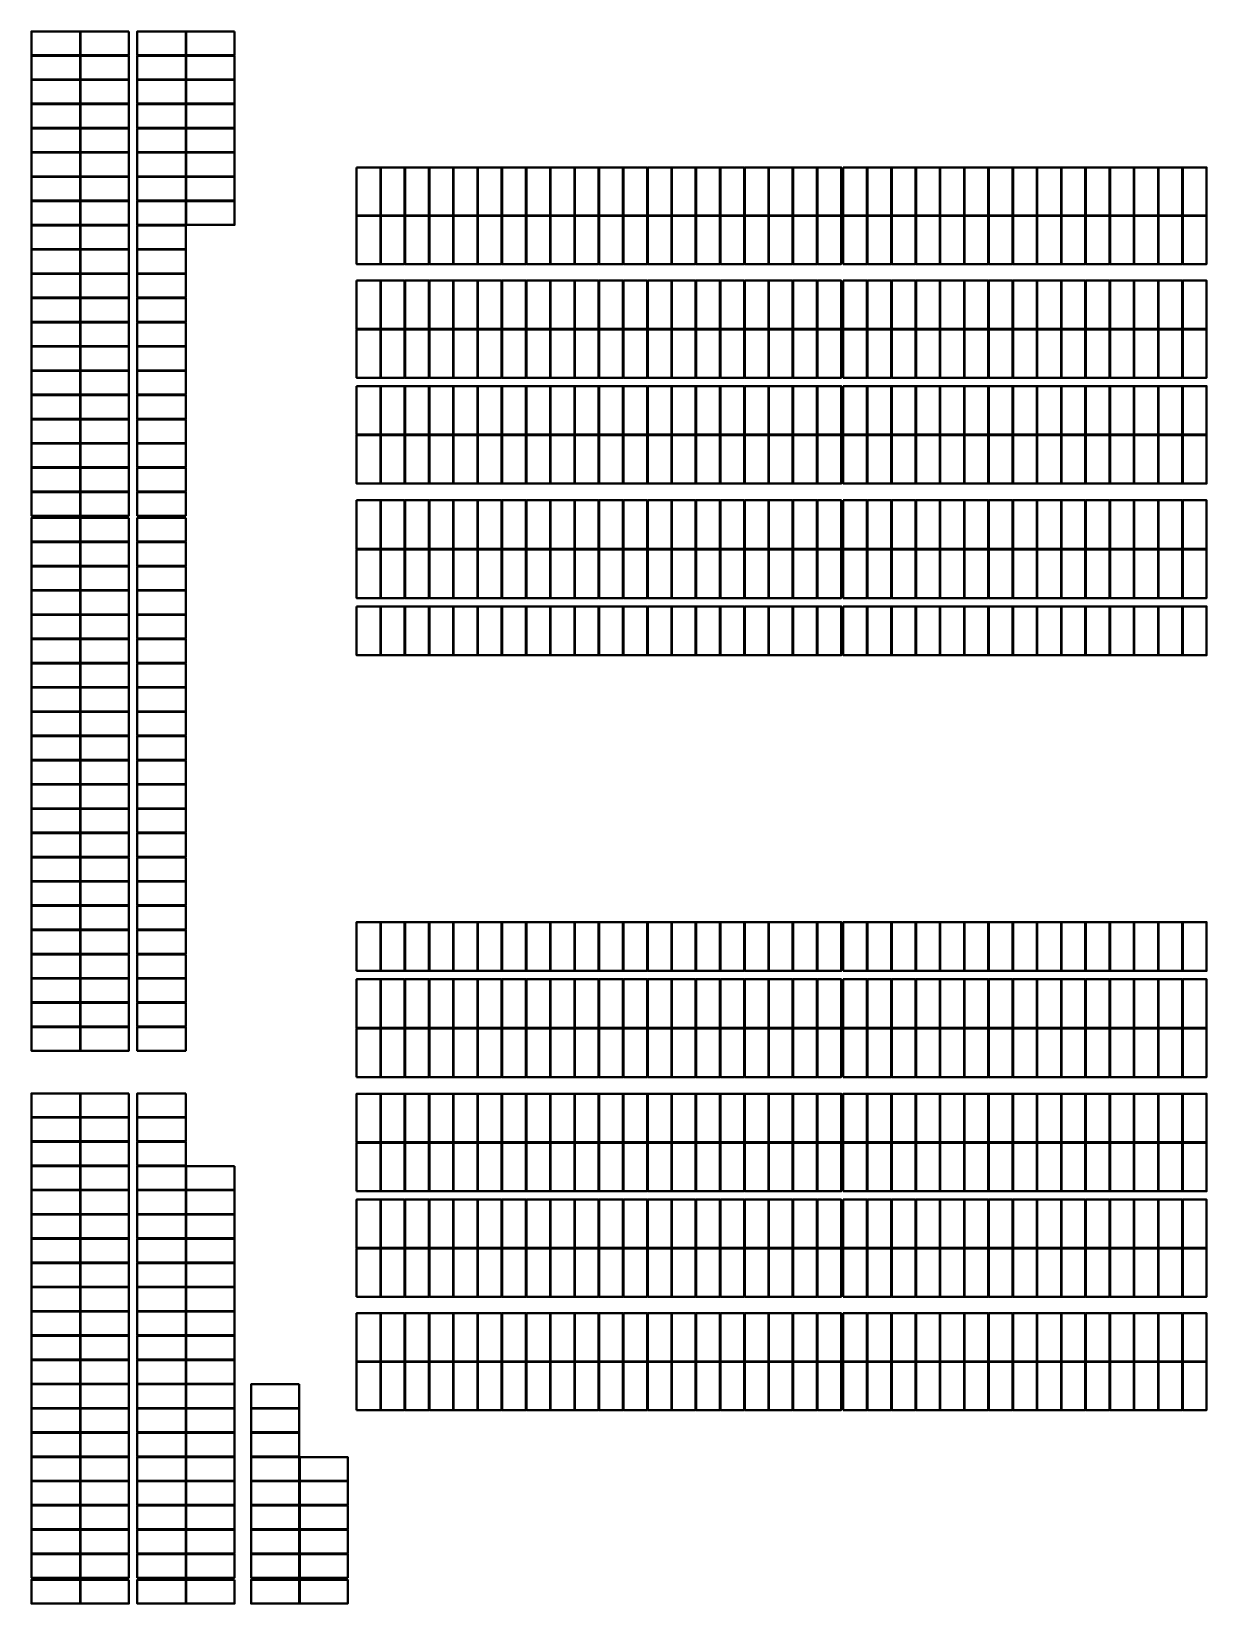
# Model space of a CAD drawing. Header units: millimetres. Extents: x 905 to 454098, y 508 to 244600.
# Drawn here: x 284188 to 340342, y 151869 to 227020 of the extents above; entities that cross this region are included whole.
import ezdxf

# ---------------------------------------------------------------- set-up
doc = ezdxf.new("R2010")
doc.units = ezdxf.units.MM
doc.layers.add('SOL-PV MODULES', color=5, linetype='Continuous', lineweight=40)

msp = doc.modelspace()

# ---------------------------------------------------------------- linework, layer by layer
at = {"layer": 'SOL-PV MODULES'}
for points in [[(286510, 227020), (284188, 227020), (284188, 225886), (286510, 225886)], [(288849, 227020), (286530, 227020), (286530, 225886), (288849, 225886)], [(291561, 227020), (289247, 227020), (289247, 225886), (291561, 225886)], [(293892, 227020), (291581, 227020), (291581, 225886), (293892, 225886)], [(286510, 225861), (284188, 225861), (284188, 224727), (286510, 224727)], [(288849, 225861), (286530, 225861), (286530, 224727), (288849, 224727)], [(291561, 225861), (289247, 225861), (289247, 224727), (291561, 224727)], [(293892, 225861), (291581, 225861), (291581, 224727), (293892, 224727)], [(286510, 224702), (284188, 224702), (284188, 223568), (286510, 223568)], [(288849, 224702), (286530, 224702), (286530, 223568), (288849, 223568)], [(291561, 224702), (289247, 224702), (289247, 223568), (291561, 223568)], [(293892, 224702), (291581, 224702), (291581, 223568), (293892, 223568)], [(286510, 223543), (284188, 223543), (284188, 222409), (286510, 222409)], [(288849, 223543), (286530, 223543), (286530, 222409), (288849, 222409)], [(291561, 223543), (289247, 223543), (289247, 222409), (291561, 222409)], [(293892, 223543), (291581, 223543), (291581, 222409), (293892, 222409)], [(286510, 222384), (284188, 222384), (284188, 221250), (286510, 221250)], [(288849, 222384), (286530, 222384), (286530, 221250), (288849, 221250)], [(291561, 222384), (289247, 222384), (289247, 221250), (291561, 221250)], [(293892, 222384), (291581, 222384), (291581, 221250), (293892, 221250)], [(286510, 221225), (284188, 221225), (284188, 220091), (286510, 220091)], [(288849, 221225), (286530, 221225), (286530, 220091), (288849, 220091)], [(291561, 221225), (289247, 221225), (289247, 220091), (291561, 220091)], [(293892, 221225), (291581, 221225), (291581, 220091), (293892, 220091)], [(286510, 220066), (284188, 220066), (284188, 218932), (286510, 218932)], [(288849, 220066), (286530, 220066), (286530, 218932), (288849, 218932)], [(291561, 220066), (289247, 220066), (289247, 218932), (291561, 218932)], [(293892, 220066), (291581, 220066), (291581, 218932), (293892, 218932)], [(286510, 218907), (284188, 218907), (284188, 217773), (286510, 217773)], [(288849, 218907), (286530, 218907), (286530, 217773), (288849, 217773)], [(291561, 218907), (289247, 218907), (289247, 217773), (291561, 217773)], [(293892, 218907), (291581, 218907), (291581, 217773), (293892, 217773)], [(286510, 217748), (284188, 217748), (284188, 216614), (286510, 216614)], [(288849, 217748), (286530, 217748), (286530, 216614), (288849, 216614)], [(291561, 217748), (289247, 217748), (289247, 216614), (291561, 216614)], [(286510, 216589), (284188, 216589), (284188, 215455), (286510, 215455)], [(288849, 216589), (286530, 216589), (286530, 215455), (288849, 215455)], [(291561, 216589), (289247, 216589), (289247, 215455), (291561, 215455)], [(286510, 215430), (284188, 215430), (284188, 214296), (286510, 214296)], [(288849, 215430), (286530, 215430), (286530, 214296), (288849, 214296)], [(291561, 215430), (289247, 215430), (289247, 214296), (291561, 214296)], [(286510, 214271), (284188, 214271), (284188, 213137), (286510, 213137)], [(288849, 214271), (286530, 214271), (286530, 213137), (288849, 213137)], [(291561, 214271), (289247, 214271), (289247, 213137), (291561, 213137)], [(286510, 213112), (284188, 213112), (284188, 211978), (286510, 211978)], [(288849, 213112), (286530, 213112), (286530, 211978), (288849, 211978)], [(291561, 213112), (289247, 213112), (289247, 211978), (291561, 211978)], [(286510, 211953), (284188, 211953), (284188, 210819), (286510, 210819)], [(288849, 211953), (286530, 211953), (286530, 210819), (288849, 210819)], [(291561, 211953), (289247, 211953), (289247, 210819), (291561, 210819)], [(286510, 210794), (284188, 210794), (284188, 209660), (286510, 209660)], [(288849, 210794), (286530, 210794), (286530, 209660), (288849, 209660)], [(291561, 210794), (289247, 210794), (289247, 209660), (291561, 209660)], [(286510, 209635), (284188, 209635), (284188, 208501), (286510, 208501)], [(288849, 209635), (286530, 209635), (286530, 208501), (288849, 208501)], [(291561, 209635), (289247, 209635), (289247, 208501), (291561, 208501)], [(286510, 208476), (284188, 208476), (284188, 207342), (286510, 207342)], [(288849, 208476), (286530, 208476), (286530, 207342), (288849, 207342)], [(291561, 208476), (289247, 208476), (289247, 207342), (291561, 207342)], [(286510, 207317), (284188, 207317), (284188, 206183), (286510, 206183)], [(288849, 207317), (286530, 207317), (286530, 206183), (288849, 206183)], [(291561, 207317), (289247, 207317), (289247, 206183), (291561, 206183)], [(286510, 206158), (284188, 206158), (284188, 205024), (286510, 205024)], [(288849, 206158), (286530, 206158), (286530, 205024), (288849, 205024)], [(291561, 206158), (289247, 206158), (289247, 205024), (291561, 205024)], [(286510, 204999), (284188, 204999), (284188, 203865), (286510, 203865)], [(288849, 204999), (286530, 204999), (286530, 203865), (288849, 203865)], [(291561, 204999), (289247, 204999), (289247, 203865), (291561, 203865)], [(286510, 203765), (284188, 203765), (284188, 202631), (286510, 202631)], [(288849, 203765), (286530, 203765), (286530, 202631), (288849, 202631)], [(291561, 203765), (289247, 203765), (289247, 202631), (291561, 202631)], [(286510, 202606), (284188, 202606), (284188, 201472), (286510, 201472)], [(288849, 202606), (286530, 202606), (286530, 201472), (288849, 201472)], [(291561, 202606), (289247, 202606), (289247, 201472), (291561, 201472)], [(286510, 201447), (284188, 201447), (284188, 200313), (286510, 200313)], [(288849, 201447), (286530, 201447), (286530, 200313), (288849, 200313)], [(291561, 201447), (289247, 201447), (289247, 200313), (291561, 200313)], [(286510, 200288), (284188, 200288), (284188, 199154), (286510, 199154)], [(288849, 200288), (286530, 200288), (286530, 199154), (288849, 199154)], [(291561, 200288), (289247, 200288), (289247, 199154), (291561, 199154)], [(286510, 199129), (284188, 199129), (284188, 197995), (286510, 197995)], [(288849, 199129), (286530, 199129), (286530, 197995), (288849, 197995)], [(291561, 199129), (289247, 199129), (289247, 197995), (291561, 197995)], [(286510, 197970), (284188, 197970), (284188, 196836), (286510, 196836)], [(288849, 197970), (286530, 197970), (286530, 196836), (288849, 196836)], [(291561, 197970), (289247, 197970), (289247, 196836), (291561, 196836)], [(286510, 196811), (284188, 196811), (284188, 195677), (286510, 195677)], [(288849, 196811), (286530, 196811), (286530, 195677), (288849, 195677)], [(291561, 196811), (289247, 196811), (289247, 195677), (291561, 195677)], [(286510, 195652), (284188, 195652), (284188, 194518), (286510, 194518)], [(288849, 195652), (286530, 195652), (286530, 194518), (288849, 194518)], [(291561, 195652), (289247, 195652), (289247, 194518), (291561, 194518)], [(286510, 194493), (284188, 194493), (284188, 193359), (286510, 193359)], [(288849, 194493), (286530, 194493), (286530, 193359), (288849, 193359)], [(291561, 194493), (289247, 194493), (289247, 193359), (291561, 193359)], [(286510, 193334), (284188, 193334), (284188, 192200), (286510, 192200)], [(288849, 193334), (286530, 193334), (286530, 192200), (288849, 192200)], [(291561, 193334), (289247, 193334), (289247, 192200), (291561, 192200)], [(286510, 192175), (284188, 192175), (284188, 191041), (286510, 191041)], [(288849, 192175), (286530, 192175), (286530, 191041), (288849, 191041)], [(291561, 192175), (289247, 192175), (289247, 191041), (291561, 191041)], [(286510, 191016), (284188, 191016), (284188, 189882), (286510, 189882)], [(288849, 191016), (286530, 191016), (286530, 189882), (288849, 189882)], [(291561, 191016), (289247, 191016), (289247, 189882), (291561, 189882)], [(286510, 189857), (284188, 189857), (284188, 188723), (286510, 188723)], [(288849, 189857), (286530, 189857), (286530, 188723), (288849, 188723)], [(291561, 189857), (289247, 189857), (289247, 188723), (291561, 188723)], [(286510, 188698), (284188, 188698), (284188, 187564), (286510, 187564)], [(288849, 188698), (286530, 188698), (286530, 187564), (288849, 187564)], [(291561, 188698), (289247, 188698), (289247, 187564), (291561, 187564)], [(286510, 187539), (284188, 187539), (284188, 186405), (286510, 186405)], [(288849, 187539), (286530, 187539), (286530, 186405), (288849, 186405)], [(291561, 187539), (289247, 187539), (289247, 186405), (291561, 186405)], [(286510, 186380), (284188, 186380), (284188, 185246), (286510, 185246)], [(288849, 186380), (286530, 186380), (286530, 185246), (288849, 185246)], [(291561, 186380), (289247, 186380), (289247, 185246), (291561, 185246)], [(286510, 185221), (284188, 185221), (284188, 184087), (286510, 184087)], [(288849, 185221), (286530, 185221), (286530, 184087), (288849, 184087)], [(291561, 185221), (289247, 185221), (289247, 184087), (291561, 184087)], [(286510, 184062), (284188, 184062), (284188, 182928), (286510, 182928)], [(288849, 184062), (286530, 184062), (286530, 182928), (288849, 182928)], [(291561, 184062), (289247, 184062), (289247, 182928), (291561, 182928)], [(286510, 182903), (284188, 182903), (284188, 181769), (286510, 181769)], [(288849, 182903), (286530, 182903), (286530, 181769), (288849, 181769)], [(291561, 182903), (289247, 182903), (289247, 181769), (291561, 181769)], [(286510, 181744), (284188, 181744), (284188, 180610), (286510, 180610)], [(288849, 181744), (286530, 181744), (286530, 180610), (288849, 180610)], [(291561, 181744), (289247, 181744), (289247, 180610), (291561, 180610)], [(286510, 180585), (284188, 180585), (284188, 179451), (286510, 179451)], [(288849, 180585), (286530, 180585), (286530, 179451), (288849, 179451)], [(291561, 180585), (289247, 180585), (289247, 179451), (291561, 179451)], [(286510, 179426), (284188, 179426), (284188, 178292), (286510, 178292)], [(288849, 179426), (286530, 179426), (286530, 178292), (288849, 178292)], [(291561, 179426), (289247, 179426), (289247, 178292), (291561, 178292)], [(286510, 176258), (284188, 176258), (284188, 175124), (286510, 175124)], [(288849, 176258), (286530, 176258), (286530, 175124), (288849, 175124)], [(291561, 176258), (289247, 176258), (289247, 175124), (291561, 175124)], [(286510, 175099), (284188, 175099), (284188, 173965), (286510, 173965)], [(288849, 175099), (286530, 175099), (286530, 173965), (288849, 173965)], [(291561, 175099), (289247, 175099), (289247, 173965), (291561, 173965)], [(286510, 173940), (284188, 173940), (284188, 172806), (286510, 172806)], [(288849, 173940), (286530, 173940), (286530, 172806), (288849, 172806)], [(291561, 173940), (289247, 173940), (289247, 172806), (291561, 172806)], [(286510, 172781), (284188, 172781), (284188, 171647), (286510, 171647)], [(288849, 172781), (286530, 172781), (286530, 171647), (288849, 171647)], [(291561, 172781), (289247, 172781), (289247, 171647), (291561, 171647)], [(293892, 172781), (291581, 172781), (291581, 171647), (293892, 171647)], [(286510, 171622), (284188, 171622), (284188, 170488), (286510, 170488)], [(288849, 171622), (286530, 171622), (286530, 170488), (288849, 170488)], [(291561, 171622), (289247, 171622), (289247, 170488), (291561, 170488)], [(293892, 171622), (291581, 171622), (291581, 170488), (293892, 170488)], [(286510, 170463), (284188, 170463), (284188, 169329), (286510, 169329)], [(288849, 170463), (286530, 170463), (286530, 169329), (288849, 169329)], [(291561, 170463), (289247, 170463), (289247, 169329), (291561, 169329)], [(293892, 170463), (291581, 170463), (291581, 169329), (293892, 169329)], [(286510, 169304), (284188, 169304), (284188, 168170), (286510, 168170)], [(288849, 169304), (286530, 169304), (286530, 168170), (288849, 168170)], [(291561, 169304), (289247, 169304), (289247, 168170), (291561, 168170)], [(293892, 169304), (291581, 169304), (291581, 168170), (293892, 168170)], [(286510, 168145), (284188, 168145), (284188, 167011), (286510, 167011)], [(288849, 168145), (286530, 168145), (286530, 167011), (288849, 167011)], [(291561, 168145), (289247, 168145), (289247, 167011), (291561, 167011)], [(293892, 168145), (291581, 168145), (291581, 167011), (293892, 167011)], [(286510, 166986), (284188, 166986), (284188, 165852), (286510, 165852)], [(288849, 166986), (286530, 166986), (286530, 165852), (288849, 165852)], [(291561, 166986), (289247, 166986), (289247, 165852), (291561, 165852)], [(293892, 166986), (291581, 166986), (291581, 165852), (293892, 165852)], [(286510, 165827), (284188, 165827), (284188, 164693), (286510, 164693)], [(288849, 165827), (286530, 165827), (286530, 164693), (288849, 164693)], [(291561, 165827), (289247, 165827), (289247, 164693), (291561, 164693)], [(293892, 165827), (291581, 165827), (291581, 164693), (293892, 164693)], [(286510, 164668), (284188, 164668), (284188, 163534), (286510, 163534)], [(288849, 164668), (286530, 164668), (286530, 163534), (288849, 163534)], [(291561, 164668), (289247, 164668), (289247, 163534), (291561, 163534)], [(293892, 164668), (291581, 164668), (291581, 163534), (293892, 163534)], [(286510, 163509), (284188, 163509), (284188, 162375), (286510, 162375)], [(288849, 163509), (286530, 163509), (286530, 162375), (288849, 162375)], [(291561, 163509), (289247, 163509), (289247, 162375), (291561, 162375)], [(293892, 163509), (291581, 163509), (291581, 162375), (293892, 162375)], [(286510, 162350), (284188, 162350), (284188, 161216), (286510, 161216)], [(288849, 162350), (286530, 162350), (286530, 161216), (288849, 161216)], [(291561, 162350), (289247, 162350), (289247, 161216), (291561, 161216)], [(293892, 162350), (291581, 162350), (291581, 161216), (293892, 161216)], [(296987, 162350), (294683, 162350), (294683, 161216), (296987, 161216)], [(286510, 161191), (284188, 161191), (284188, 160057), (286510, 160057)], [(288849, 161191), (286530, 161191), (286530, 160057), (288849, 160057)], [(291561, 161191), (289247, 161191), (289247, 160057), (291561, 160057)], [(293892, 161191), (291581, 161191), (291581, 160057), (293892, 160057)], [(296987, 161191), (294683, 161191), (294683, 160057), (296987, 160057)], [(286510, 160032), (284188, 160032), (284188, 158898), (286510, 158898)], [(288849, 160032), (286530, 160032), (286530, 158898), (288849, 158898)], [(291561, 160032), (289247, 160032), (289247, 158898), (291561, 158898)], [(293892, 160032), (291581, 160032), (291581, 158898), (293892, 158898)], [(296987, 160032), (294683, 160032), (294683, 158898), (296987, 158898)], [(286510, 158873), (284188, 158873), (284188, 157739), (286510, 157739)], [(288849, 158873), (286530, 158873), (286530, 157739), (288849, 157739)], [(291561, 158873), (289247, 158873), (289247, 157739), (291561, 157739)], [(293892, 158873), (291581, 158873), (291581, 157739), (293892, 157739)], [(296987, 158873), (294683, 158873), (294683, 157739), (296987, 157739)], [(297007, 157739), (299306, 157739), (299306, 158873), (297007, 158873)], [(286510, 157714), (284188, 157714), (284188, 156580), (286510, 156580)], [(288849, 157714), (286530, 157714), (286530, 156580), (288849, 156580)], [(291561, 157714), (289247, 157714), (289247, 156580), (291561, 156580)], [(293892, 157714), (291581, 157714), (291581, 156580), (293892, 156580)], [(296987, 157714), (294683, 157714), (294683, 156580), (296987, 156580)], [(297007, 156580), (299306, 156580), (299306, 157714), (297007, 157714)], [(286510, 156555), (284188, 156555), (284188, 155421), (286510, 155421)], [(288849, 156555), (286530, 156555), (286530, 155421), (288849, 155421)], [(291561, 156555), (289247, 156555), (289247, 155421), (291561, 155421)], [(293892, 156555), (291581, 156555), (291581, 155421), (293892, 155421)], [(296987, 156555), (294683, 156555), (294683, 155421), (296987, 155421)], [(297007, 155421), (299306, 155421), (299306, 156555), (297007, 156555)], [(286510, 155396), (284188, 155396), (284188, 154262), (286510, 154262)], [(288849, 155396), (286530, 155396), (286530, 154262), (288849, 154262)], [(291561, 155396), (289247, 155396), (289247, 154262), (291561, 154262)], [(293892, 155396), (291581, 155396), (291581, 154262), (293892, 154262)], [(296987, 155396), (294683, 155396), (294683, 154262), (296987, 154262)], [(297007, 154262), (299306, 154262), (299306, 155396), (297007, 155396)], [(286510, 154237), (284188, 154237), (284188, 153103), (286510, 153103)], [(288849, 154237), (286530, 154237), (286530, 153103), (288849, 153103)], [(291561, 154237), (289247, 154237), (289247, 153103), (291561, 153103)], [(293892, 154237), (291581, 154237), (291581, 153103), (293892, 153103)], [(296987, 154237), (294683, 154237), (294683, 153103), (296987, 153103)], [(297007, 153103), (299306, 153103), (299306, 154237), (297007, 154237)], [(286510, 153003), (284188, 153003), (284188, 151869), (286510, 151869)], [(288849, 153003), (286530, 153003), (286530, 151869), (288849, 151869)], [(291561, 153003), (289247, 153003), (289247, 151869), (291561, 151869)], [(293892, 153003), (291581, 153003), (291581, 151869), (293892, 151869)], [(296987, 153003), (294683, 153003), (294683, 151869), (296987, 151869)], [(297007, 151869), (299306, 151869), (299306, 153003), (297007, 153003)]]:
    msp.add_lwpolyline(points, close=True, dxfattribs=at)
at = {"layer": 'SOL-PV MODULES', "color": 5}
for points in [[(299727, 220523), (299727, 218224), (300861, 218224), (300861, 220523)], [(300886, 220523), (300886, 218224), (302020, 218224), (302020, 220523)], [(302045, 220523), (302045, 218224), (303179, 218224), (303179, 220523)], [(303204, 220523), (303204, 218224), (304338, 218224), (304338, 220523)], [(304363, 220523), (304363, 218224), (305497, 218224), (305497, 220523)], [(305522, 220523), (305522, 218224), (306656, 218224), (306656, 220523)], [(306681, 220523), (306681, 218224), (307815, 218224), (307815, 220523)], [(307840, 220523), (307840, 218224), (308974, 218224), (308974, 220523)], [(308999, 220523), (308999, 218224), (310133, 218224), (310133, 220523)], [(310158, 220523), (310158, 218224), (311292, 218224), (311292, 220523)], [(311317, 220523), (311317, 218224), (312451, 218224), (312451, 220523)], [(312476, 220523), (312476, 218224), (313610, 218224), (313610, 220523)], [(313635, 220523), (313635, 218224), (314769, 218224), (314769, 220523)], [(314794, 220523), (314794, 218224), (315928, 218224), (315928, 220523)], [(315953, 220523), (315953, 218224), (317087, 218224), (317087, 220523)], [(317112, 220523), (317112, 218224), (318246, 218224), (318246, 220523)], [(318271, 220523), (318271, 218224), (319405, 218224), (319405, 220523)], [(319430, 220523), (319430, 218224), (320564, 218224), (320564, 220523)], [(320589, 220523), (320589, 218224), (321723, 218224), (321723, 220523)], [(321748, 220523), (321748, 218224), (322882, 218224), (322882, 220523)], [(322982, 220523), (322982, 218224), (324116, 218224), (324116, 220523)], [(324141, 220523), (324141, 218224), (325275, 218224), (325275, 220523)], [(325300, 220523), (325300, 218224), (326434, 218224), (326434, 220523)], [(326459, 220523), (326459, 218224), (327593, 218224), (327593, 220523)], [(327618, 220523), (327618, 218224), (328752, 218224), (328752, 220523)], [(328777, 220523), (328777, 218224), (329911, 218224), (329911, 220523)], [(329936, 220523), (329936, 218224), (331070, 218224), (331070, 220523)], [(331095, 220523), (331095, 218224), (332229, 218224), (332229, 220523)], [(332254, 220523), (332254, 218224), (333388, 218224), (333388, 220523)], [(333413, 220523), (333413, 218224), (334547, 218224), (334547, 220523)], [(334572, 220523), (334572, 218224), (335706, 218224), (335706, 220523)], [(335731, 220523), (335731, 218224), (336865, 218224), (336865, 220523)], [(336890, 220523), (336890, 218224), (338024, 218224), (338024, 220523)], [(338049, 220523), (338049, 218224), (339183, 218224), (339183, 220523)], [(339208, 220523), (339208, 218224), (340342, 218224), (340342, 220523)], [(299727, 218204), (299727, 215900), (300861, 215900), (300861, 218204)], [(300886, 218204), (300886, 215900), (302020, 215900), (302020, 218204)], [(302045, 218204), (302045, 215900), (303179, 215900), (303179, 218204)], [(303204, 218204), (303204, 215900), (304338, 215900), (304338, 218204)], [(304363, 218204), (304363, 215900), (305497, 215900), (305497, 218204)], [(305522, 218204), (305522, 215900), (306656, 215900), (306656, 218204)], [(306681, 218204), (306681, 215900), (307815, 215900), (307815, 218204)], [(307840, 218204), (307840, 215900), (308974, 215900), (308974, 218204)], [(308999, 218204), (308999, 215900), (310133, 215900), (310133, 218204)], [(310158, 218204), (310158, 215900), (311292, 215900), (311292, 218204)], [(311317, 218204), (311317, 215900), (312451, 215900), (312451, 218204)], [(312476, 218204), (312476, 215900), (313610, 215900), (313610, 218204)], [(313635, 218204), (313635, 215900), (314769, 215900), (314769, 218204)], [(314794, 218204), (314794, 215900), (315928, 215900), (315928, 218204)], [(315953, 218204), (315953, 215900), (317087, 215900), (317087, 218204)], [(317112, 218204), (317112, 215900), (318246, 215900), (318246, 218204)], [(318271, 218204), (318271, 215900), (319405, 215900), (319405, 218204)], [(319430, 218204), (319430, 215900), (320564, 215900), (320564, 218204)], [(320589, 218204), (320589, 215900), (321723, 215900), (321723, 218204)], [(321748, 218204), (321748, 215900), (322882, 215900), (322882, 218204)], [(322982, 218204), (322982, 215900), (324116, 215900), (324116, 218204)], [(324141, 218204), (324141, 215900), (325275, 215900), (325275, 218204)], [(325300, 218204), (325300, 215900), (326434, 215900), (326434, 218204)], [(326459, 218204), (326459, 215900), (327593, 215900), (327593, 218204)], [(327618, 218204), (327618, 215900), (328752, 215900), (328752, 218204)], [(328777, 218204), (328777, 215900), (329911, 215900), (329911, 218204)], [(329936, 218204), (329936, 215900), (331070, 215900), (331070, 218204)], [(331095, 218204), (331095, 215900), (332229, 215900), (332229, 218204)], [(332254, 218204), (332254, 215900), (333388, 215900), (333388, 218204)], [(333413, 218204), (333413, 215900), (334547, 215900), (334547, 218204)], [(334572, 218204), (334572, 215900), (335706, 215900), (335706, 218204)], [(335731, 218204), (335731, 215900), (336865, 215900), (336865, 218204)], [(336890, 218204), (336890, 215900), (338024, 215900), (338024, 218204)], [(338049, 218204), (338049, 215900), (339183, 215900), (339183, 218204)], [(339208, 218204), (339208, 215900), (340342, 215900), (340342, 218204)], [(299727, 215109), (299727, 212798), (300861, 212798), (300861, 215109)], [(300886, 215109), (300886, 212798), (302020, 212798), (302020, 215109)], [(302045, 215109), (302045, 212798), (303179, 212798), (303179, 215109)], [(303204, 215109), (303204, 212798), (304338, 212798), (304338, 215109)], [(304363, 215109), (304363, 212798), (305497, 212798), (305497, 215109)], [(305522, 215109), (305522, 212798), (306656, 212798), (306656, 215109)], [(306681, 215109), (306681, 212798), (307815, 212798), (307815, 215109)], [(307840, 215109), (307840, 212798), (308974, 212798), (308974, 215109)], [(308999, 215109), (308999, 212798), (310133, 212798), (310133, 215109)], [(310158, 215109), (310158, 212798), (311292, 212798), (311292, 215109)], [(311317, 215109), (311317, 212798), (312451, 212798), (312451, 215109)], [(312476, 215109), (312476, 212798), (313610, 212798), (313610, 215109)], [(313635, 215109), (313635, 212798), (314769, 212798), (314769, 215109)], [(314794, 215109), (314794, 212798), (315928, 212798), (315928, 215109)], [(315953, 215109), (315953, 212798), (317087, 212798), (317087, 215109)], [(317112, 215109), (317112, 212798), (318246, 212798), (318246, 215109)], [(318271, 215109), (318271, 212798), (319405, 212798), (319405, 215109)], [(319430, 215109), (319430, 212798), (320564, 212798), (320564, 215109)], [(320589, 215109), (320589, 212798), (321723, 212798), (321723, 215109)], [(321748, 215109), (321748, 212798), (322882, 212798), (322882, 215109)], [(322982, 215109), (322982, 212798), (324116, 212798), (324116, 215109)], [(324141, 215109), (324141, 212798), (325275, 212798), (325275, 215109)], [(325300, 215109), (325300, 212798), (326434, 212798), (326434, 215109)], [(326459, 215109), (326459, 212798), (327593, 212798), (327593, 215109)], [(327618, 215109), (327618, 212798), (328752, 212798), (328752, 215109)], [(328777, 215109), (328777, 212798), (329911, 212798), (329911, 215109)], [(329936, 215109), (329936, 212798), (331070, 212798), (331070, 215109)], [(331095, 215109), (331095, 212798), (332229, 212798), (332229, 215109)], [(332254, 215109), (332254, 212798), (333388, 212798), (333388, 215109)], [(333413, 215109), (333413, 212798), (334547, 212798), (334547, 215109)], [(334572, 215109), (334572, 212798), (335706, 212798), (335706, 215109)], [(335731, 215109), (335731, 212798), (336865, 212798), (336865, 215109)], [(336890, 215109), (336890, 212798), (338024, 212798), (338024, 215109)], [(338049, 215109), (338049, 212798), (339183, 212798), (339183, 215109)], [(339208, 215109), (339208, 212798), (340342, 212798), (340342, 215109)], [(299727, 212778), (299727, 210463), (300861, 210463), (300861, 212778)], [(300886, 212778), (300886, 210463), (302020, 210463), (302020, 212778)], [(302045, 212778), (302045, 210463), (303179, 210463), (303179, 212778)], [(303204, 212778), (303204, 210463), (304338, 210463), (304338, 212778)], [(304363, 212778), (304363, 210463), (305497, 210463), (305497, 212778)], [(305522, 212778), (305522, 210463), (306656, 210463), (306656, 212778)], [(306681, 212778), (306681, 210463), (307815, 210463), (307815, 212778)], [(307840, 212778), (307840, 210463), (308974, 210463), (308974, 212778)], [(308999, 212778), (308999, 210463), (310133, 210463), (310133, 212778)], [(310158, 212778), (310158, 210463), (311292, 210463), (311292, 212778)], [(311317, 212778), (311317, 210463), (312451, 210463), (312451, 212778)], [(312476, 212778), (312476, 210463), (313610, 210463), (313610, 212778)], [(313635, 212778), (313635, 210463), (314769, 210463), (314769, 212778)], [(314794, 212778), (314794, 210463), (315928, 210463), (315928, 212778)], [(315953, 212778), (315953, 210463), (317087, 210463), (317087, 212778)], [(317112, 212778), (317112, 210463), (318246, 210463), (318246, 212778)], [(318271, 212778), (318271, 210463), (319405, 210463), (319405, 212778)], [(319430, 212778), (319430, 210463), (320564, 210463), (320564, 212778)], [(320589, 212778), (320589, 210463), (321723, 210463), (321723, 212778)], [(321748, 212778), (321748, 210463), (322882, 210463), (322882, 212778)], [(322982, 212778), (322982, 210463), (324116, 210463), (324116, 212778)], [(324141, 212778), (324141, 210463), (325275, 210463), (325275, 212778)], [(325300, 212778), (325300, 210463), (326434, 210463), (326434, 212778)], [(326459, 212778), (326459, 210463), (327593, 210463), (327593, 212778)], [(327618, 212778), (327618, 210463), (328752, 210463), (328752, 212778)], [(328777, 212778), (328777, 210463), (329911, 210463), (329911, 212778)], [(329936, 212778), (329936, 210463), (331070, 210463), (331070, 212778)], [(331095, 212778), (331095, 210463), (332229, 210463), (332229, 212778)], [(332254, 212778), (332254, 210463), (333388, 210463), (333388, 212778)], [(333413, 212778), (333413, 210463), (334547, 210463), (334547, 212778)], [(334572, 212778), (334572, 210463), (335706, 210463), (335706, 212778)], [(335731, 212778), (335731, 210463), (336865, 210463), (336865, 212778)], [(336890, 212778), (336890, 210463), (338024, 210463), (338024, 212778)], [(338049, 212778), (338049, 210463), (339183, 210463), (339183, 212778)], [(339208, 212778), (339208, 210463), (340342, 210463), (340342, 212778)], [(299727, 210066), (299727, 207746), (300861, 207746), (300861, 210066)], [(300886, 210066), (300886, 207746), (302020, 207746), (302020, 210066)], [(302045, 210066), (302045, 207746), (303179, 207746), (303179, 210066)], [(303204, 210066), (303204, 207746), (304338, 207746), (304338, 210066)], [(304363, 210066), (304363, 207746), (305497, 207746), (305497, 210066)], [(305522, 210066), (305522, 207746), (306656, 207746), (306656, 210066)], [(306681, 210066), (306681, 207746), (307815, 207746), (307815, 210066)], [(307840, 210066), (307840, 207746), (308974, 207746), (308974, 210066)], [(308999, 210066), (308999, 207746), (310133, 207746), (310133, 210066)], [(310158, 210066), (310158, 207746), (311292, 207746), (311292, 210066)], [(311317, 210066), (311317, 207746), (312451, 207746), (312451, 210066)], [(312476, 210066), (312476, 207746), (313610, 207746), (313610, 210066)], [(313635, 210066), (313635, 207746), (314769, 207746), (314769, 210066)], [(314794, 210066), (314794, 207746), (315928, 207746), (315928, 210066)], [(315953, 210066), (315953, 207746), (317087, 207746), (317087, 210066)], [(317112, 210066), (317112, 207746), (318246, 207746), (318246, 210066)], [(318271, 210066), (318271, 207746), (319405, 207746), (319405, 210066)], [(319430, 210066), (319430, 207746), (320564, 207746), (320564, 210066)], [(320589, 210066), (320589, 207746), (321723, 207746), (321723, 210066)], [(321748, 210066), (321748, 207746), (322882, 207746), (322882, 210066)], [(322982, 210066), (322982, 207746), (324116, 207746), (324116, 210066)], [(324141, 210066), (324141, 207746), (325275, 207746), (325275, 210066)], [(325300, 210066), (325300, 207746), (326434, 207746), (326434, 210066)], [(326459, 210066), (326459, 207746), (327593, 207746), (327593, 210066)], [(327618, 210066), (327618, 207746), (328752, 207746), (328752, 210066)], [(328777, 210066), (328777, 207746), (329911, 207746), (329911, 210066)], [(329936, 210066), (329936, 207746), (331070, 207746), (331070, 210066)], [(331095, 210066), (331095, 207746), (332229, 207746), (332229, 210066)], [(332254, 210066), (332254, 207746), (333388, 207746), (333388, 210066)], [(333413, 210066), (333413, 207746), (334547, 207746), (334547, 210066)], [(334572, 210066), (334572, 207746), (335706, 207746), (335706, 210066)], [(335731, 210066), (335731, 207746), (336865, 207746), (336865, 210066)], [(336890, 210066), (336890, 207746), (338024, 207746), (338024, 210066)], [(338049, 210066), (338049, 207746), (339183, 207746), (339183, 210066)], [(339208, 210066), (339208, 207746), (340342, 207746), (340342, 210066)], [(299727, 207726), (299727, 205403), (300861, 205403), (300861, 207726)], [(300886, 207726), (300886, 205403), (302020, 205403), (302020, 207726)], [(302045, 207726), (302045, 205403), (303179, 205403), (303179, 207726)], [(303204, 207726), (303204, 205403), (304338, 205403), (304338, 207726)], [(304363, 207726), (304363, 205403), (305497, 205403), (305497, 207726)], [(305522, 207726), (305522, 205403), (306656, 205403), (306656, 207726)], [(306681, 207726), (306681, 205403), (307815, 205403), (307815, 207726)], [(307840, 207726), (307840, 205403), (308974, 205403), (308974, 207726)], [(308999, 207726), (308999, 205403), (310133, 205403), (310133, 207726)], [(310158, 207726), (310158, 205403), (311292, 205403), (311292, 207726)], [(311317, 207726), (311317, 205403), (312451, 205403), (312451, 207726)], [(312476, 207726), (312476, 205403), (313610, 205403), (313610, 207726)], [(313635, 207726), (313635, 205403), (314769, 205403), (314769, 207726)], [(314794, 207726), (314794, 205403), (315928, 205403), (315928, 207726)], [(315953, 207726), (315953, 205403), (317087, 205403), (317087, 207726)], [(317112, 207726), (317112, 205403), (318246, 205403), (318246, 207726)], [(318271, 207726), (318271, 205403), (319405, 205403), (319405, 207726)], [(319430, 207726), (319430, 205403), (320564, 205403), (320564, 207726)], [(320589, 207726), (320589, 205403), (321723, 205403), (321723, 207726)], [(321748, 207726), (321748, 205403), (322882, 205403), (322882, 207726)], [(322982, 207726), (322982, 205403), (324116, 205403), (324116, 207726)], [(324141, 207726), (324141, 205403), (325275, 205403), (325275, 207726)], [(325300, 207726), (325300, 205403), (326434, 205403), (326434, 207726)], [(326459, 207726), (326459, 205403), (327593, 205403), (327593, 207726)], [(327618, 207726), (327618, 205403), (328752, 205403), (328752, 207726)], [(328777, 207726), (328777, 205403), (329911, 205403), (329911, 207726)], [(329936, 207726), (329936, 205403), (331070, 205403), (331070, 207726)], [(331095, 207726), (331095, 205403), (332229, 205403), (332229, 207726)], [(332254, 207726), (332254, 205403), (333388, 205403), (333388, 207726)], [(333413, 207726), (333413, 205403), (334547, 205403), (334547, 207726)], [(334572, 207726), (334572, 205403), (335706, 205403), (335706, 207726)], [(335731, 207726), (335731, 205403), (336865, 205403), (336865, 207726)], [(336890, 207726), (336890, 205403), (338024, 205403), (338024, 207726)], [(338049, 207726), (338049, 205403), (339183, 205403), (339183, 207726)], [(339208, 207726), (339208, 205403), (340342, 205403), (340342, 207726)], [(299727, 204606), (299727, 202280), (300861, 202280), (300861, 204606)], [(300886, 204606), (300886, 202280), (302020, 202280), (302020, 204606)], [(302045, 204606), (302045, 202280), (303179, 202280), (303179, 204606)], [(303204, 204606), (303204, 202280), (304338, 202280), (304338, 204606)], [(304363, 204606), (304363, 202280), (305497, 202280), (305497, 204606)], [(305522, 204606), (305522, 202280), (306656, 202280), (306656, 204606)], [(306681, 204606), (306681, 202280), (307815, 202280), (307815, 204606)], [(307840, 204606), (307840, 202280), (308974, 202280), (308974, 204606)], [(308999, 204606), (308999, 202280), (310133, 202280), (310133, 204606)], [(310158, 204606), (310158, 202280), (311292, 202280), (311292, 204606)], [(311317, 204606), (311317, 202280), (312451, 202280), (312451, 204606)], [(312476, 204606), (312476, 202280), (313610, 202280), (313610, 204606)], [(313635, 204606), (313635, 202280), (314769, 202280), (314769, 204606)], [(314794, 204606), (314794, 202280), (315928, 202280), (315928, 204606)], [(315953, 204606), (315953, 202280), (317087, 202280), (317087, 204606)], [(317112, 204606), (317112, 202280), (318246, 202280), (318246, 204606)], [(318271, 204606), (318271, 202280), (319405, 202280), (319405, 204606)], [(319430, 204606), (319430, 202280), (320564, 202280), (320564, 204606)], [(320589, 204606), (320589, 202280), (321723, 202280), (321723, 204606)], [(321748, 204606), (321748, 202280), (322882, 202280), (322882, 204606)], [(322982, 204606), (322982, 202280), (324116, 202280), (324116, 204606)], [(324141, 204606), (324141, 202280), (325275, 202280), (325275, 204606)], [(325300, 204606), (325300, 202280), (326434, 202280), (326434, 204606)], [(326459, 204606), (326459, 202280), (327593, 202280), (327593, 204606)], [(327618, 204606), (327618, 202280), (328752, 202280), (328752, 204606)], [(328777, 204606), (328777, 202280), (329911, 202280), (329911, 204606)], [(329936, 204606), (329936, 202280), (331070, 202280), (331070, 204606)], [(331095, 204606), (331095, 202280), (332229, 202280), (332229, 204606)], [(332254, 204606), (332254, 202280), (333388, 202280), (333388, 204606)], [(333413, 204606), (333413, 202280), (334547, 202280), (334547, 204606)], [(334572, 204606), (334572, 202280), (335706, 202280), (335706, 204606)], [(335731, 204606), (335731, 202280), (336865, 202280), (336865, 204606)], [(336890, 204606), (336890, 202280), (338024, 202280), (338024, 204606)], [(338049, 204606), (338049, 202280), (339183, 202280), (339183, 204606)], [(339208, 204606), (339208, 202280), (340342, 202280), (340342, 204606)], [(299727, 202260), (299727, 199931), (300861, 199931), (300861, 202260)], [(300886, 202260), (300886, 199931), (302020, 199931), (302020, 202260)], [(302045, 202260), (302045, 199931), (303179, 199931), (303179, 202260)], [(303204, 202260), (303204, 199931), (304338, 199931), (304338, 202260)], [(304363, 202260), (304363, 199931), (305497, 199931), (305497, 202260)], [(305522, 202260), (305522, 199931), (306656, 199931), (306656, 202260)], [(306681, 202260), (306681, 199931), (307815, 199931), (307815, 202260)], [(307840, 202260), (307840, 199931), (308974, 199931), (308974, 202260)], [(308999, 202260), (308999, 199931), (310133, 199931), (310133, 202260)], [(310158, 202260), (310158, 199931), (311292, 199931), (311292, 202260)], [(311317, 202260), (311317, 199931), (312451, 199931), (312451, 202260)], [(312476, 202260), (312476, 199931), (313610, 199931), (313610, 202260)], [(313635, 202260), (313635, 199931), (314769, 199931), (314769, 202260)], [(314794, 202260), (314794, 199931), (315928, 199931), (315928, 202260)], [(315953, 202260), (315953, 199931), (317087, 199931), (317087, 202260)], [(317112, 202260), (317112, 199931), (318246, 199931), (318246, 202260)], [(318271, 202260), (318271, 199931), (319405, 199931), (319405, 202260)], [(319430, 202260), (319430, 199931), (320564, 199931), (320564, 202260)], [(320589, 202260), (320589, 199931), (321723, 199931), (321723, 202260)], [(321748, 202260), (321748, 199931), (322882, 199931), (322882, 202260)], [(322982, 202260), (322982, 199931), (324116, 199931), (324116, 202260)], [(324141, 202260), (324141, 199931), (325275, 199931), (325275, 202260)], [(325300, 202260), (325300, 199931), (326434, 199931), (326434, 202260)], [(326459, 202260), (326459, 199931), (327593, 199931), (327593, 202260)], [(327618, 202260), (327618, 199931), (328752, 199931), (328752, 202260)], [(328777, 202260), (328777, 199931), (329911, 199931), (329911, 202260)], [(329936, 202260), (329936, 199931), (331070, 199931), (331070, 202260)], [(331095, 202260), (331095, 199931), (332229, 199931), (332229, 202260)], [(332254, 202260), (332254, 199931), (333388, 199931), (333388, 202260)], [(333413, 202260), (333413, 199931), (334547, 199931), (334547, 202260)], [(334572, 202260), (334572, 199931), (335706, 199931), (335706, 202260)], [(335731, 202260), (335731, 199931), (336865, 199931), (336865, 202260)], [(336890, 202260), (336890, 199931), (338024, 199931), (338024, 202260)], [(338049, 202260), (338049, 199931), (339183, 199931), (339183, 202260)], [(339208, 202260), (339208, 199931), (340342, 199931), (340342, 202260)], [(299727, 199532), (299727, 197201), (300861, 197201), (300861, 199532)], [(300886, 199532), (300886, 197201), (302020, 197201), (302020, 199532)], [(302045, 199532), (302045, 197201), (303179, 197201), (303179, 199532)], [(303204, 199532), (303204, 197201), (304338, 197201), (304338, 199532)], [(304363, 199532), (304363, 197201), (305497, 197201), (305497, 199532)], [(305522, 199532), (305522, 197201), (306656, 197201), (306656, 199532)], [(306681, 199532), (306681, 197201), (307815, 197201), (307815, 199532)], [(307840, 199532), (307840, 197201), (308974, 197201), (308974, 199532)], [(308999, 199532), (308999, 197201), (310133, 197201), (310133, 199532)], [(310158, 199532), (310158, 197201), (311292, 197201), (311292, 199532)], [(311317, 199532), (311317, 197201), (312451, 197201), (312451, 199532)], [(312476, 199532), (312476, 197201), (313610, 197201), (313610, 199532)], [(313635, 199532), (313635, 197201), (314769, 197201), (314769, 199532)], [(314794, 199532), (314794, 197201), (315928, 197201), (315928, 199532)], [(315953, 199532), (315953, 197201), (317087, 197201), (317087, 199532)], [(317112, 199532), (317112, 197201), (318246, 197201), (318246, 199532)], [(318271, 199532), (318271, 197201), (319405, 197201), (319405, 199532)], [(319430, 199532), (319430, 197201), (320564, 197201), (320564, 199532)], [(320589, 199532), (320589, 197201), (321723, 197201), (321723, 199532)], [(321748, 199532), (321748, 197201), (322882, 197201), (322882, 199532)], [(322982, 199532), (322982, 197201), (324116, 197201), (324116, 199532)], [(324141, 199532), (324141, 197201), (325275, 197201), (325275, 199532)], [(325300, 199532), (325300, 197201), (326434, 197201), (326434, 199532)], [(326459, 199532), (326459, 197201), (327593, 197201), (327593, 199532)], [(327618, 199532), (327618, 197201), (328752, 197201), (328752, 199532)], [(328777, 199532), (328777, 197201), (329911, 197201), (329911, 199532)], [(329936, 199532), (329936, 197201), (331070, 197201), (331070, 199532)], [(331095, 199532), (331095, 197201), (332229, 197201), (332229, 199532)], [(332254, 199532), (332254, 197201), (333388, 197201), (333388, 199532)], [(333413, 199532), (333413, 197201), (334547, 197201), (334547, 199532)], [(334572, 199532), (334572, 197201), (335706, 197201), (335706, 199532)], [(335731, 199532), (335731, 197201), (336865, 197201), (336865, 199532)], [(336890, 199532), (336890, 197201), (338024, 197201), (338024, 199532)], [(338049, 199532), (338049, 197201), (339183, 197201), (339183, 199532)], [(339208, 199532), (339208, 197201), (340342, 197201), (340342, 199532)], [(299727, 182112), (299727, 184443), (300861, 184443), (300861, 182112)], [(300886, 182112), (300886, 184443), (302020, 184443), (302020, 182112)], [(302045, 182112), (302045, 184443), (303179, 184443), (303179, 182112)], [(303204, 182112), (303204, 184443), (304338, 184443), (304338, 182112)], [(304363, 182112), (304363, 184443), (305497, 184443), (305497, 182112)], [(305522, 182112), (305522, 184443), (306656, 184443), (306656, 182112)], [(306681, 182112), (306681, 184443), (307815, 184443), (307815, 182112)], [(307840, 182112), (307840, 184443), (308974, 184443), (308974, 182112)], [(308999, 182112), (308999, 184443), (310133, 184443), (310133, 182112)], [(310158, 182112), (310158, 184443), (311292, 184443), (311292, 182112)], [(311317, 182112), (311317, 184443), (312451, 184443), (312451, 182112)], [(312476, 182112), (312476, 184443), (313610, 184443), (313610, 182112)], [(313635, 182112), (313635, 184443), (314769, 184443), (314769, 182112)], [(314794, 182112), (314794, 184443), (315928, 184443), (315928, 182112)], [(315953, 182112), (315953, 184443), (317087, 184443), (317087, 182112)], [(317112, 182112), (317112, 184443), (318246, 184443), (318246, 182112)], [(318271, 182112), (318271, 184443), (319405, 184443), (319405, 182112)], [(319430, 182112), (319430, 184443), (320564, 184443), (320564, 182112)], [(320589, 182112), (320589, 184443), (321723, 184443), (321723, 182112)], [(321748, 182112), (321748, 184443), (322882, 184443), (322882, 182112)], [(322982, 182112), (322982, 184443), (324116, 184443), (324116, 182112)], [(324141, 182112), (324141, 184443), (325275, 184443), (325275, 182112)], [(325300, 182112), (325300, 184443), (326434, 184443), (326434, 182112)], [(326459, 182112), (326459, 184443), (327593, 184443), (327593, 182112)], [(327618, 182112), (327618, 184443), (328752, 184443), (328752, 182112)], [(328777, 182112), (328777, 184443), (329911, 184443), (329911, 182112)], [(329936, 182112), (329936, 184443), (331070, 184443), (331070, 182112)], [(331095, 182112), (331095, 184443), (332229, 184443), (332229, 182112)], [(332254, 182112), (332254, 184443), (333388, 184443), (333388, 182112)], [(333413, 182112), (333413, 184443), (334547, 184443), (334547, 182112)], [(334572, 182112), (334572, 184443), (335706, 184443), (335706, 182112)], [(335731, 182112), (335731, 184443), (336865, 184443), (336865, 182112)], [(336890, 182112), (336890, 184443), (338024, 184443), (338024, 182112)], [(338049, 182112), (338049, 184443), (339183, 184443), (339183, 182112)], [(339208, 182112), (339208, 184443), (340342, 184443), (340342, 182112)], [(299727, 179384), (299727, 181713), (300861, 181713), (300861, 179384)], [(300886, 179384), (300886, 181713), (302020, 181713), (302020, 179384)], [(302045, 179384), (302045, 181713), (303179, 181713), (303179, 179384)], [(303204, 179384), (303204, 181713), (304338, 181713), (304338, 179384)], [(304363, 179384), (304363, 181713), (305497, 181713), (305497, 179384)], [(305522, 179384), (305522, 181713), (306656, 181713), (306656, 179384)], [(306681, 179384), (306681, 181713), (307815, 181713), (307815, 179384)], [(307840, 179384), (307840, 181713), (308974, 181713), (308974, 179384)], [(308999, 179384), (308999, 181713), (310133, 181713), (310133, 179384)], [(310158, 179384), (310158, 181713), (311292, 181713), (311292, 179384)], [(311317, 179384), (311317, 181713), (312451, 181713), (312451, 179384)], [(312476, 179384), (312476, 181713), (313610, 181713), (313610, 179384)], [(313635, 179384), (313635, 181713), (314769, 181713), (314769, 179384)], [(314794, 179384), (314794, 181713), (315928, 181713), (315928, 179384)], [(315953, 179384), (315953, 181713), (317087, 181713), (317087, 179384)], [(317112, 179384), (317112, 181713), (318246, 181713), (318246, 179384)], [(318271, 179384), (318271, 181713), (319405, 181713), (319405, 179384)], [(319430, 179384), (319430, 181713), (320564, 181713), (320564, 179384)], [(320589, 179384), (320589, 181713), (321723, 181713), (321723, 179384)], [(321748, 179384), (321748, 181713), (322882, 181713), (322882, 179384)], [(322982, 179384), (322982, 181713), (324116, 181713), (324116, 179384)], [(324141, 179384), (324141, 181713), (325275, 181713), (325275, 179384)], [(325300, 179384), (325300, 181713), (326434, 181713), (326434, 179384)], [(326459, 179384), (326459, 181713), (327593, 181713), (327593, 179384)], [(327618, 179384), (327618, 181713), (328752, 181713), (328752, 179384)], [(328777, 179384), (328777, 181713), (329911, 181713), (329911, 179384)], [(329936, 179384), (329936, 181713), (331070, 181713), (331070, 179384)], [(331095, 179384), (331095, 181713), (332229, 181713), (332229, 179384)], [(332254, 179384), (332254, 181713), (333388, 181713), (333388, 179384)], [(333413, 179384), (333413, 181713), (334547, 181713), (334547, 179384)], [(334572, 179384), (334572, 181713), (335706, 181713), (335706, 179384)], [(335731, 179384), (335731, 181713), (336865, 181713), (336865, 179384)], [(336890, 179384), (336890, 181713), (338024, 181713), (338024, 179384)], [(338049, 179384), (338049, 181713), (339183, 181713), (339183, 179384)], [(339208, 179384), (339208, 181713), (340342, 181713), (340342, 179384)], [(299727, 177038), (299727, 179364), (300861, 179364), (300861, 177038)], [(300886, 177038), (300886, 179364), (302020, 179364), (302020, 177038)], [(302045, 177038), (302045, 179364), (303179, 179364), (303179, 177038)], [(303204, 177038), (303204, 179364), (304338, 179364), (304338, 177038)], [(304363, 177038), (304363, 179364), (305497, 179364), (305497, 177038)], [(305522, 177038), (305522, 179364), (306656, 179364), (306656, 177038)], [(306681, 177038), (306681, 179364), (307815, 179364), (307815, 177038)], [(307840, 177038), (307840, 179364), (308974, 179364), (308974, 177038)], [(308999, 177038), (308999, 179364), (310133, 179364), (310133, 177038)], [(310158, 177038), (310158, 179364), (311292, 179364), (311292, 177038)], [(311317, 177038), (311317, 179364), (312451, 179364), (312451, 177038)], [(312476, 177038), (312476, 179364), (313610, 179364), (313610, 177038)], [(313635, 177038), (313635, 179364), (314769, 179364), (314769, 177038)], [(314794, 177038), (314794, 179364), (315928, 179364), (315928, 177038)], [(315953, 177038), (315953, 179364), (317087, 179364), (317087, 177038)], [(317112, 177038), (317112, 179364), (318246, 179364), (318246, 177038)], [(318271, 177038), (318271, 179364), (319405, 179364), (319405, 177038)], [(319430, 177038), (319430, 179364), (320564, 179364), (320564, 177038)], [(320589, 177038), (320589, 179364), (321723, 179364), (321723, 177038)], [(321748, 177038), (321748, 179364), (322882, 179364), (322882, 177038)], [(322982, 177038), (322982, 179364), (324116, 179364), (324116, 177038)], [(324141, 177038), (324141, 179364), (325275, 179364), (325275, 177038)], [(325300, 177038), (325300, 179364), (326434, 179364), (326434, 177038)], [(326459, 177038), (326459, 179364), (327593, 179364), (327593, 177038)], [(327618, 177038), (327618, 179364), (328752, 179364), (328752, 177038)], [(328777, 177038), (328777, 179364), (329911, 179364), (329911, 177038)], [(329936, 177038), (329936, 179364), (331070, 179364), (331070, 177038)], [(331095, 177038), (331095, 179364), (332229, 179364), (332229, 177038)], [(332254, 177038), (332254, 179364), (333388, 179364), (333388, 177038)], [(333413, 177038), (333413, 179364), (334547, 179364), (334547, 177038)], [(334572, 177038), (334572, 179364), (335706, 179364), (335706, 177038)], [(335731, 177038), (335731, 179364), (336865, 179364), (336865, 177038)], [(336890, 177038), (336890, 179364), (338024, 179364), (338024, 177038)], [(338049, 177038), (338049, 179364), (339183, 179364), (339183, 177038)], [(339208, 177038), (339208, 179364), (340342, 179364), (340342, 177038)], [(299727, 173918), (299727, 176240), (300861, 176240), (300861, 173918)], [(300886, 173918), (300886, 176240), (302020, 176240), (302020, 173918)], [(302045, 173918), (302045, 176240), (303179, 176240), (303179, 173918)], [(303204, 173918), (303204, 176240), (304338, 176240), (304338, 173918)], [(304363, 173918), (304363, 176240), (305497, 176240), (305497, 173918)], [(305522, 173918), (305522, 176240), (306656, 176240), (306656, 173918)], [(306681, 173918), (306681, 176240), (307815, 176240), (307815, 173918)], [(307840, 173918), (307840, 176240), (308974, 176240), (308974, 173918)], [(308999, 173918), (308999, 176240), (310133, 176240), (310133, 173918)], [(310158, 173918), (310158, 176240), (311292, 176240), (311292, 173918)], [(311317, 173918), (311317, 176240), (312451, 176240), (312451, 173918)], [(312476, 173918), (312476, 176240), (313610, 176240), (313610, 173918)], [(313635, 173918), (313635, 176240), (314769, 176240), (314769, 173918)], [(314794, 173918), (314794, 176240), (315928, 176240), (315928, 173918)], [(315953, 173918), (315953, 176240), (317087, 176240), (317087, 173918)], [(317112, 173918), (317112, 176240), (318246, 176240), (318246, 173918)], [(318271, 173918), (318271, 176240), (319405, 176240), (319405, 173918)], [(319430, 173918), (319430, 176240), (320564, 176240), (320564, 173918)], [(320589, 173918), (320589, 176240), (321723, 176240), (321723, 173918)], [(321748, 173918), (321748, 176240), (322882, 176240), (322882, 173918)], [(322982, 173918), (322982, 176240), (324116, 176240), (324116, 173918)], [(324141, 173918), (324141, 176240), (325275, 176240), (325275, 173918)], [(325300, 173918), (325300, 176240), (326434, 176240), (326434, 173918)], [(326459, 173918), (326459, 176240), (327593, 176240), (327593, 173918)], [(327618, 173918), (327618, 176240), (328752, 176240), (328752, 173918)], [(328777, 173918), (328777, 176240), (329911, 176240), (329911, 173918)], [(329936, 173918), (329936, 176240), (331070, 176240), (331070, 173918)], [(331095, 173918), (331095, 176240), (332229, 176240), (332229, 173918)], [(332254, 173918), (332254, 176240), (333388, 176240), (333388, 173918)], [(333413, 173918), (333413, 176240), (334547, 176240), (334547, 173918)], [(334572, 173918), (334572, 176240), (335706, 176240), (335706, 173918)], [(335731, 173918), (335731, 176240), (336865, 176240), (336865, 173918)], [(336890, 173918), (336890, 176240), (338024, 176240), (338024, 173918)], [(338049, 173918), (338049, 176240), (339183, 176240), (339183, 173918)], [(339208, 173918), (339208, 176240), (340342, 176240), (340342, 173918)], [(299727, 171578), (299727, 173898), (300861, 173898), (300861, 171578)], [(300886, 171578), (300886, 173898), (302020, 173898), (302020, 171578)], [(302045, 171578), (302045, 173898), (303179, 173898), (303179, 171578)], [(303204, 171578), (303204, 173898), (304338, 173898), (304338, 171578)], [(304363, 171578), (304363, 173898), (305497, 173898), (305497, 171578)], [(305522, 171578), (305522, 173898), (306656, 173898), (306656, 171578)], [(306681, 171578), (306681, 173898), (307815, 173898), (307815, 171578)], [(307840, 171578), (307840, 173898), (308974, 173898), (308974, 171578)], [(308999, 171578), (308999, 173898), (310133, 173898), (310133, 171578)], [(310158, 171578), (310158, 173898), (311292, 173898), (311292, 171578)], [(311317, 171578), (311317, 173898), (312451, 173898), (312451, 171578)], [(312476, 171578), (312476, 173898), (313610, 173898), (313610, 171578)], [(313635, 171578), (313635, 173898), (314769, 173898), (314769, 171578)], [(314794, 171578), (314794, 173898), (315928, 173898), (315928, 171578)], [(315953, 171578), (315953, 173898), (317087, 173898), (317087, 171578)], [(317112, 171578), (317112, 173898), (318246, 173898), (318246, 171578)], [(318271, 171578), (318271, 173898), (319405, 173898), (319405, 171578)], [(319430, 171578), (319430, 173898), (320564, 173898), (320564, 171578)], [(320589, 171578), (320589, 173898), (321723, 173898), (321723, 171578)], [(321748, 171578), (321748, 173898), (322882, 173898), (322882, 171578)], [(322982, 171578), (322982, 173898), (324116, 173898), (324116, 171578)], [(324141, 171578), (324141, 173898), (325275, 173898), (325275, 171578)], [(325300, 171578), (325300, 173898), (326434, 173898), (326434, 171578)], [(326459, 171578), (326459, 173898), (327593, 173898), (327593, 171578)], [(327618, 171578), (327618, 173898), (328752, 173898), (328752, 171578)], [(328777, 171578), (328777, 173898), (329911, 173898), (329911, 171578)], [(329936, 171578), (329936, 173898), (331070, 173898), (331070, 171578)], [(331095, 171578), (331095, 173898), (332229, 173898), (332229, 171578)], [(332254, 171578), (332254, 173898), (333388, 173898), (333388, 171578)], [(333413, 171578), (333413, 173898), (334547, 173898), (334547, 171578)], [(334572, 171578), (334572, 173898), (335706, 173898), (335706, 171578)], [(335731, 171578), (335731, 173898), (336865, 173898), (336865, 171578)], [(336890, 171578), (336890, 173898), (338024, 173898), (338024, 171578)], [(338049, 171578), (338049, 173898), (339183, 173898), (339183, 171578)], [(339208, 171578), (339208, 173898), (340342, 173898), (340342, 171578)], [(299727, 168866), (299727, 171181), (300861, 171181), (300861, 168866)], [(300886, 168866), (300886, 171181), (302020, 171181), (302020, 168866)], [(302045, 168866), (302045, 171181), (303179, 171181), (303179, 168866)], [(303204, 168866), (303204, 171181), (304338, 171181), (304338, 168866)], [(304363, 168866), (304363, 171181), (305497, 171181), (305497, 168866)], [(305522, 168866), (305522, 171181), (306656, 171181), (306656, 168866)], [(306681, 168866), (306681, 171181), (307815, 171181), (307815, 168866)], [(307840, 168866), (307840, 171181), (308974, 171181), (308974, 168866)], [(308999, 168866), (308999, 171181), (310133, 171181), (310133, 168866)], [(310158, 168866), (310158, 171181), (311292, 171181), (311292, 168866)], [(311317, 168866), (311317, 171181), (312451, 171181), (312451, 168866)], [(312476, 168866), (312476, 171181), (313610, 171181), (313610, 168866)], [(313635, 168866), (313635, 171181), (314769, 171181), (314769, 168866)], [(314794, 168866), (314794, 171181), (315928, 171181), (315928, 168866)], [(315953, 168866), (315953, 171181), (317087, 171181), (317087, 168866)], [(317112, 168866), (317112, 171181), (318246, 171181), (318246, 168866)], [(318271, 168866), (318271, 171181), (319405, 171181), (319405, 168866)], [(319430, 168866), (319430, 171181), (320564, 171181), (320564, 168866)], [(320589, 168866), (320589, 171181), (321723, 171181), (321723, 168866)], [(321748, 168866), (321748, 171181), (322882, 171181), (322882, 168866)], [(322982, 168866), (322982, 171181), (324116, 171181), (324116, 168866)], [(324141, 168866), (324141, 171181), (325275, 171181), (325275, 168866)], [(325300, 168866), (325300, 171181), (326434, 171181), (326434, 168866)], [(326459, 168866), (326459, 171181), (327593, 171181), (327593, 168866)], [(327618, 168866), (327618, 171181), (328752, 171181), (328752, 168866)], [(328777, 168866), (328777, 171181), (329911, 171181), (329911, 168866)], [(329936, 168866), (329936, 171181), (331070, 171181), (331070, 168866)], [(331095, 168866), (331095, 171181), (332229, 171181), (332229, 168866)], [(332254, 168866), (332254, 171181), (333388, 171181), (333388, 168866)], [(333413, 168866), (333413, 171181), (334547, 171181), (334547, 168866)], [(334572, 168866), (334572, 171181), (335706, 171181), (335706, 168866)], [(335731, 168866), (335731, 171181), (336865, 171181), (336865, 168866)], [(336890, 168866), (336890, 171181), (338024, 171181), (338024, 168866)], [(338049, 168866), (338049, 171181), (339183, 171181), (339183, 168866)], [(339208, 168866), (339208, 171181), (340342, 171181), (340342, 168866)], [(299727, 166535), (299727, 168846), (300861, 168846), (300861, 166535)], [(300886, 166535), (300886, 168846), (302020, 168846), (302020, 166535)], [(302045, 166535), (302045, 168846), (303179, 168846), (303179, 166535)], [(303204, 166535), (303204, 168846), (304338, 168846), (304338, 166535)], [(304363, 166535), (304363, 168846), (305497, 168846), (305497, 166535)], [(305522, 166535), (305522, 168846), (306656, 168846), (306656, 166535)], [(306681, 166535), (306681, 168846), (307815, 168846), (307815, 166535)], [(307840, 166535), (307840, 168846), (308974, 168846), (308974, 166535)], [(308999, 166535), (308999, 168846), (310133, 168846), (310133, 166535)], [(310158, 166535), (310158, 168846), (311292, 168846), (311292, 166535)], [(311317, 166535), (311317, 168846), (312451, 168846), (312451, 166535)], [(312476, 166535), (312476, 168846), (313610, 168846), (313610, 166535)], [(313635, 166535), (313635, 168846), (314769, 168846), (314769, 166535)], [(314794, 166535), (314794, 168846), (315928, 168846), (315928, 166535)], [(315953, 166535), (315953, 168846), (317087, 168846), (317087, 166535)], [(317112, 166535), (317112, 168846), (318246, 168846), (318246, 166535)], [(318271, 166535), (318271, 168846), (319405, 168846), (319405, 166535)], [(319430, 166535), (319430, 168846), (320564, 168846), (320564, 166535)], [(320589, 166535), (320589, 168846), (321723, 168846), (321723, 166535)], [(321748, 166535), (321748, 168846), (322882, 168846), (322882, 166535)], [(322982, 166535), (322982, 168846), (324116, 168846), (324116, 166535)], [(324141, 166535), (324141, 168846), (325275, 168846), (325275, 166535)], [(325300, 166535), (325300, 168846), (326434, 168846), (326434, 166535)], [(326459, 166535), (326459, 168846), (327593, 168846), (327593, 166535)], [(327618, 166535), (327618, 168846), (328752, 168846), (328752, 166535)], [(328777, 166535), (328777, 168846), (329911, 168846), (329911, 166535)], [(329936, 166535), (329936, 168846), (331070, 168846), (331070, 166535)], [(331095, 166535), (331095, 168846), (332229, 168846), (332229, 166535)], [(332254, 166535), (332254, 168846), (333388, 168846), (333388, 166535)], [(333413, 166535), (333413, 168846), (334547, 168846), (334547, 166535)], [(334572, 166535), (334572, 168846), (335706, 168846), (335706, 166535)], [(335731, 166535), (335731, 168846), (336865, 168846), (336865, 166535)], [(336890, 166535), (336890, 168846), (338024, 168846), (338024, 166535)], [(338049, 166535), (338049, 168846), (339183, 168846), (339183, 166535)], [(339208, 166535), (339208, 168846), (340342, 168846), (340342, 166535)], [(299727, 163439), (299727, 165744), (300861, 165744), (300861, 163439)], [(300886, 163439), (300886, 165744), (302020, 165744), (302020, 163439)], [(302045, 163439), (302045, 165744), (303179, 165744), (303179, 163439)], [(303204, 163439), (303204, 165744), (304338, 165744), (304338, 163439)], [(304363, 163439), (304363, 165744), (305497, 165744), (305497, 163439)], [(305522, 163439), (305522, 165744), (306656, 165744), (306656, 163439)], [(306681, 163439), (306681, 165744), (307815, 165744), (307815, 163439)], [(307840, 163439), (307840, 165744), (308974, 165744), (308974, 163439)], [(308999, 163439), (308999, 165744), (310133, 165744), (310133, 163439)], [(310158, 163439), (310158, 165744), (311292, 165744), (311292, 163439)], [(311317, 163439), (311317, 165744), (312451, 165744), (312451, 163439)], [(312476, 163439), (312476, 165744), (313610, 165744), (313610, 163439)], [(313635, 163439), (313635, 165744), (314769, 165744), (314769, 163439)], [(314794, 163439), (314794, 165744), (315928, 165744), (315928, 163439)], [(315953, 163439), (315953, 165744), (317087, 165744), (317087, 163439)], [(317112, 163439), (317112, 165744), (318246, 165744), (318246, 163439)], [(318271, 163439), (318271, 165744), (319405, 165744), (319405, 163439)], [(319430, 163439), (319430, 165744), (320564, 165744), (320564, 163439)], [(320589, 163439), (320589, 165744), (321723, 165744), (321723, 163439)], [(321748, 163439), (321748, 165744), (322882, 165744), (322882, 163439)], [(322982, 163439), (322982, 165744), (324116, 165744), (324116, 163439)], [(324141, 163439), (324141, 165744), (325275, 165744), (325275, 163439)], [(325300, 163439), (325300, 165744), (326434, 165744), (326434, 163439)], [(326459, 163439), (326459, 165744), (327593, 165744), (327593, 163439)], [(327618, 163439), (327618, 165744), (328752, 165744), (328752, 163439)], [(328777, 163439), (328777, 165744), (329911, 165744), (329911, 163439)], [(329936, 163439), (329936, 165744), (331070, 165744), (331070, 163439)], [(331095, 163439), (331095, 165744), (332229, 165744), (332229, 163439)], [(332254, 163439), (332254, 165744), (333388, 165744), (333388, 163439)], [(333413, 163439), (333413, 165744), (334547, 165744), (334547, 163439)], [(334572, 163439), (334572, 165744), (335706, 165744), (335706, 163439)], [(335731, 163439), (335731, 165744), (336865, 165744), (336865, 163439)], [(336890, 163439), (336890, 165744), (338024, 165744), (338024, 163439)], [(338049, 163439), (338049, 165744), (339183, 165744), (339183, 163439)], [(339208, 163439), (339208, 165744), (340342, 165744), (340342, 163439)], [(299727, 161121), (299727, 163420), (300861, 163420), (300861, 161121)], [(300886, 161121), (300886, 163420), (302020, 163420), (302020, 161121)], [(302045, 161121), (302045, 163420), (303179, 163420), (303179, 161121)], [(303204, 161121), (303204, 163420), (304338, 163420), (304338, 161121)], [(304363, 161121), (304363, 163420), (305497, 163420), (305497, 161121)], [(305522, 161121), (305522, 163420), (306656, 163420), (306656, 161121)], [(306681, 161121), (306681, 163420), (307815, 163420), (307815, 161121)], [(307840, 161121), (307840, 163420), (308974, 163420), (308974, 161121)], [(308999, 161121), (308999, 163420), (310133, 163420), (310133, 161121)], [(310158, 161121), (310158, 163420), (311292, 163420), (311292, 161121)], [(311317, 161121), (311317, 163420), (312451, 163420), (312451, 161121)], [(312476, 161121), (312476, 163420), (313610, 163420), (313610, 161121)], [(313635, 161121), (313635, 163420), (314769, 163420), (314769, 161121)], [(314794, 161121), (314794, 163420), (315928, 163420), (315928, 161121)], [(315953, 161121), (315953, 163420), (317087, 163420), (317087, 161121)], [(317112, 161121), (317112, 163420), (318246, 163420), (318246, 161121)], [(318271, 161121), (318271, 163420), (319405, 163420), (319405, 161121)], [(319430, 161121), (319430, 163420), (320564, 163420), (320564, 161121)], [(320589, 161121), (320589, 163420), (321723, 163420), (321723, 161121)], [(321748, 161121), (321748, 163420), (322882, 163420), (322882, 161121)], [(322982, 161121), (322982, 163420), (324116, 163420), (324116, 161121)], [(324141, 161121), (324141, 163420), (325275, 163420), (325275, 161121)], [(325300, 161121), (325300, 163420), (326434, 163420), (326434, 161121)], [(326459, 161121), (326459, 163420), (327593, 163420), (327593, 161121)], [(327618, 161121), (327618, 163420), (328752, 163420), (328752, 161121)], [(328777, 161121), (328777, 163420), (329911, 163420), (329911, 161121)], [(329936, 161121), (329936, 163420), (331070, 163420), (331070, 161121)], [(331095, 161121), (331095, 163420), (332229, 163420), (332229, 161121)], [(332254, 161121), (332254, 163420), (333388, 163420), (333388, 161121)], [(333413, 161121), (333413, 163420), (334547, 163420), (334547, 161121)], [(334572, 161121), (334572, 163420), (335706, 163420), (335706, 161121)], [(335731, 161121), (335731, 163420), (336865, 163420), (336865, 161121)], [(336890, 161121), (336890, 163420), (338024, 163420), (338024, 161121)], [(338049, 161121), (338049, 163420), (339183, 163420), (339183, 161121)], [(339208, 161121), (339208, 163420), (340342, 163420), (340342, 161121)]]:
    msp.add_lwpolyline(points, close=True, dxfattribs=at)

doc.saveas('drawing.dxf')
